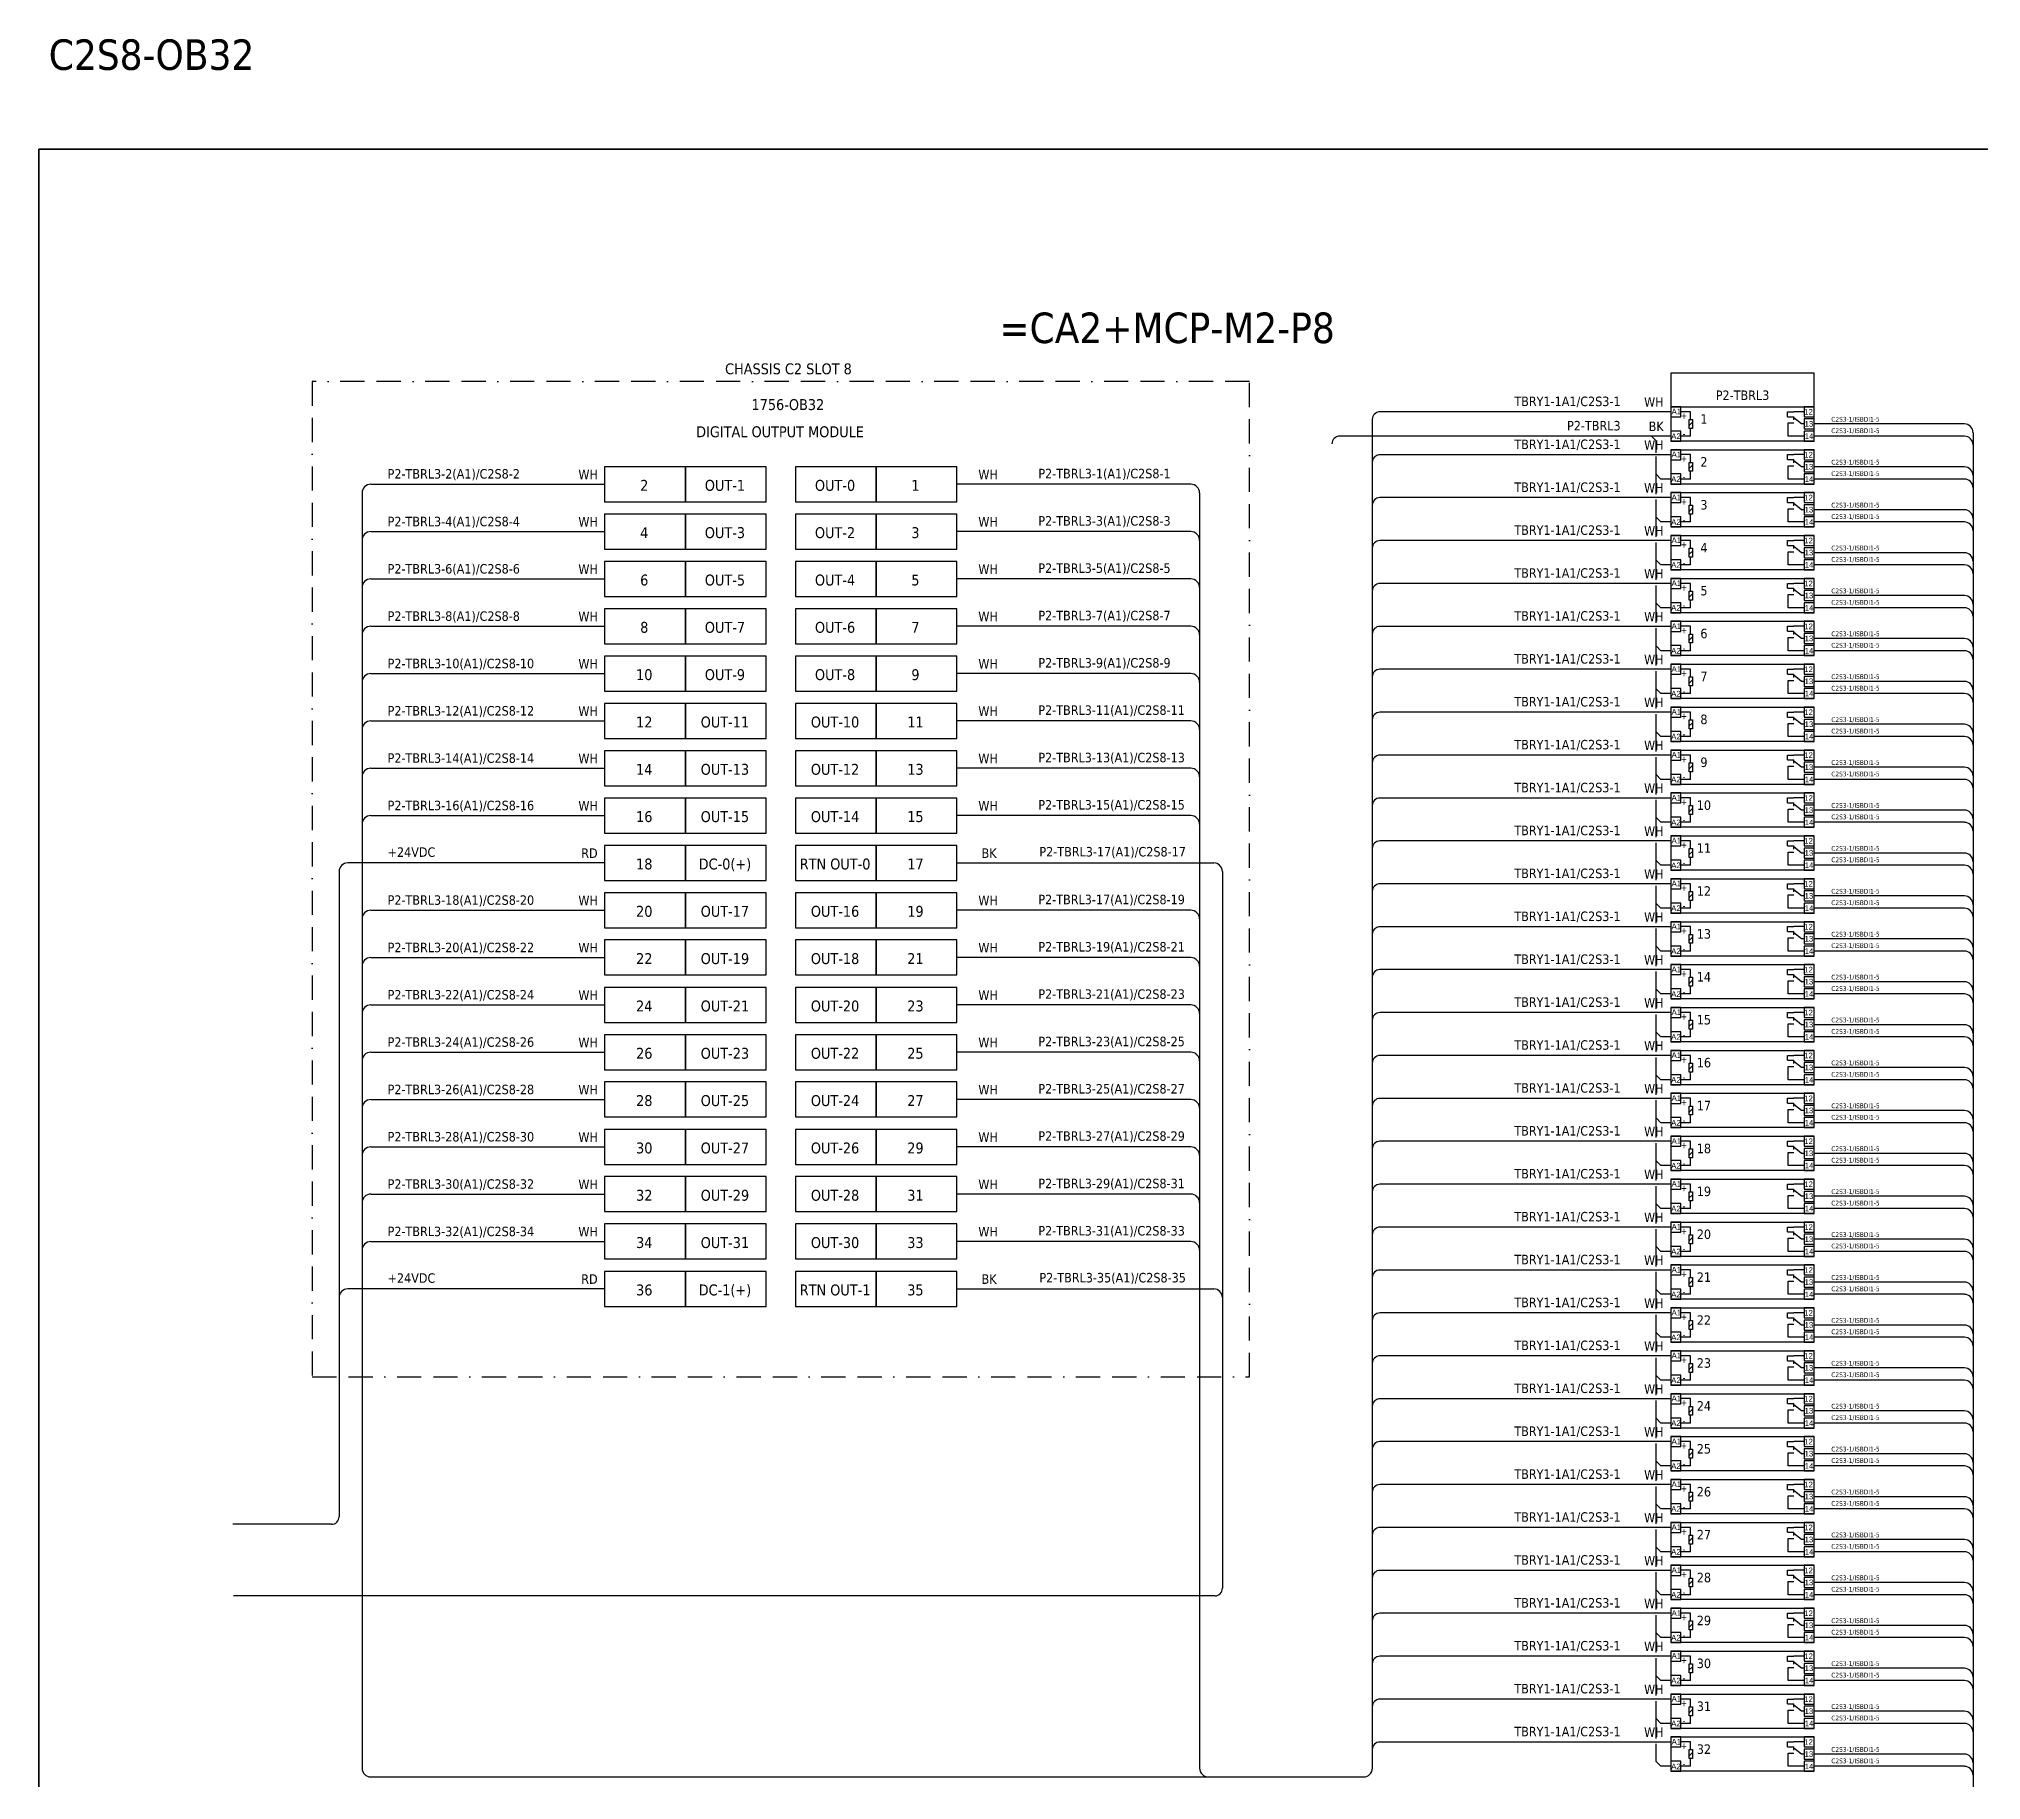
# Model space of a CAD drawing. Header units: millimetres. Extents: x 0 to 54213, y -3004 to 2820.
# Drawn here: x 33546 to 35584, y -2010 to -184 of the extents above; entities that cross this region are included whole.
import ezdxf
from ezdxf.enums import TextEntityAlignment as Align

# ---------------------------------------------------------------- set-up
doc = ezdxf.new("R2010")
doc.units = ezdxf.units.MM
doc.linetypes.add('BORDERX2', pattern=[88.9, 25.4, -12.7, 25.4, -12.7, 0, -12.7])
doc.layers.add('HELPPOINT', color=7, linetype='Continuous')
doc.layers.add('x01001-FrameArea', color=2, linetype='BORDERX2')
doc.layers.add('IE-EQUIP', color=253, linetype='Continuous', lineweight=25)
doc.layers.add('IE-WIRE', color=7, linetype='Continuous', lineweight=25)
doc.styles.get("Standard").update_dxf_attribs({"font": 'arial.ttf'})
doc.styles.add('Tahoma', font='')
doc.styles.get('Tahoma').set_extended_font_data('Tahoma')

# ---------------------------------------------------------------- blocks, each defined once
blk = doc.blocks.new('xRY-SPDT-12')
at = {"color": 1, "ltscale": 25.4}
for p, q in [((0, 0), (0, -10.5)), ((10.4, 0), (0, 0)), ((0, 0), (150.3, 0)), ((0, 0), (0, -36)), ((10.4, -10.5), (10.4, 0)), ((140, 0), (140, -10.5)), ((150.3, 0), (140, 0)), ((150.3, -36), (150.3, 0)), ((150.3, -10.5), (150.3, 0)), ((150.3, -36), (150.3, 0)), ((0, -10.5), (10.4, -10.5)), ((20.7, -5.2), (10.4, -5.2)), ((22.8, -16.3), (19.4, -19.7)), ((20.7, -13.3), (20.7, -5.2)), ((122.2, -10.4), (122.2, -5.2)), ((122.2, -5.2), (128.9, -5.2)), ((122.2, -10.4), (128.9, -10.4)), ((123.2, -30.8), (123.2, -17)), ((123.2, -17), (128.9, -17)), ((140, -5.2), (128.9, -5.2)), ((128.9, -13.8), (128.9, -10.4)), ((136.9, -18), (128.9, -11.6)), ((140, -18), (136.9, -18)), ((140, -10.5), (150.3, -10.5)), ((140, -12.8), (140, -23.3)), ((150.3, -12.8), (140, -12.8)), ((150.3, -23.3), (150.3, -12.8)), ((0, -25.5), (0, -36)), ((10.4, -25.5), (0, -25.5)), ((0, -36), (10.4, -36)), ((150.3, -36), (0, -36)), ((10.4, -36), (10.4, -25.5)), ((20.7, -30.8), (10.4, -30.8)), ((20.7, -30.8), (20.7, -22.7)), ((140, -30.8), (123.2, -30.8)), ((140, -23.3), (150.3, -23.3)), ((140, -25.5), (140, -36)), ((150.3, -25.5), (140, -25.5)), ((140, -36), (150.3, -36)), ((150.3, -36), (150.3, -25.5))]:
    blk.add_line(p, q, dxfattribs=at)
blk.add_lwpolyline([(22.8, -22.7), (19.4, -22.7), (19.4, -13.3), (22.8, -13.3)], close=True, dxfattribs=at)
at = {"color": 1}
for s, p in [('A1', (5.8, -5)), ('12', (144.4, -5.3)), ('13', (144.8, -17.9)), ('A2', (5.4, -30.9)), ('14', (145, -30.8))]:
    blk.add_text(s, height=5.91, dxfattribs=at).set_placement(p, align=Align.MIDDLE_CENTER)
at = {"color": 1, "style": 'Tahoma'}
for s, p in [('+', (13.9, -9.3)), ('+', (13.9, -9.3)), ('-', (13.9, -28.2))]:
    blk.add_text(s, height=6.84, dxfattribs=at).set_placement(p, align=Align.MIDDLE_CENTER)
blk = doc.blocks.new('*U63')
at = {"layer": 'x01001-FrameArea'}
blk.add_blockref('xRY-SPDT-12', (-75.2, 18), dxfattribs=at)
blk = doc.blocks.new('*U62')
at = {"layer": 'x01001-FrameArea', "color": 0, "linetype": 'ByBlock', "lineweight": -2, "transparency": 16777216}
for p in [(0, 0), (0, -45), (0, -90), (0, -135), (0, -180), (0, -225), (0, -270), (0, -315), (0, -360), (0, -405), (0, -450), (0, -495), (0, -540), (0, -585), (0, -630), (0, -675), (0, -720), (0, -765), (0, -810), (0, -855), (0, -900), (0, -945), (0, -990), (0, -1035), (0, -1080), (0, -1125), (0, -1170), (0, -1215), (0, -1260), (0, -1305), (0, -1350), (0, -1395)]:
    blk.add_blockref('*U63', p, dxfattribs=at)
blk = doc.blocks.new('*U66')
at = {"color": 4, "style": 'Tahoma'}
for s, height, p in [('TBRY1-1A1/C2S3-1', 9.949, (36.2, -4.1)), ('WH', 9.95, (81.3, -4.8))]:
    blk.add_text(s, height=height, dxfattribs=at).set_placement(p, align=Align.RIGHT)
blk = doc.blocks.new('*U65')
at = {"layer": 'x01001-FrameArea', "color": 0, "linetype": 'ByBlock', "lineweight": -2, "transparency": 16777216}
for p in [(0, 0), (0, -45), (0, -90), (0, -135), (0, -180), (0, -225), (0, -270), (0, -315), (0, -360), (0, -405), (0, -450), (0, -495), (0, -540), (0, -585), (0, -630), (0, -675), (0, -720), (0, -765), (0, -810), (0, -855), (0, -900), (0, -945), (0, -990), (0, -1035), (0, -1080), (0, -1125), (0, -1170), (0, -1215), (0, -1260), (0, -1305), (0, -1350), (0, -1395)]:
    blk.add_blockref('*U66', p, dxfattribs=at)
blk = doc.blocks.new('*U68')
at = {"layer": 'IE-WIRE', "color": 4, "ltscale": 25.4}
for p, q in [((74.2, 7.2), (-83.4, 7.2)), ((74.2, -5.6), (-83.4, -5.6))]:
    blk.add_line(p, q, dxfattribs=at)
for centre in [(74.2, -2), (74.2, -14.8)]:
    blk.add_arc(centre, 9.17, 0, 90, dxfattribs=at)
at = {"color": 4, "style": 'Tahoma'}
for p in [(-65.4, 9.6), (-65.4, -2.4)]:
    blk.add_text('C2S3-1/ISBDI1-5', height=4.974, dxfattribs=at).set_placement(p)
blk = doc.blocks.new('*U67')
at = {"layer": 'x01001-FrameArea', "color": 0, "linetype": 'ByBlock', "lineweight": -2, "transparency": 16777216}
for p in [(0, 0), (0, -45), (0, -90), (0, -135), (0, -180), (0, -225), (0, -270), (0, -315), (0, -360), (0, -405), (0, -450), (0, -495), (0, -540), (0, -585), (0, -630), (0, -675), (0, -720), (0, -765), (0, -810), (0, -855), (0, -900), (0, -945), (0, -990), (0, -1035), (0, -1080), (0, -1125), (0, -1170), (0, -1215), (0, -1260), (0, -1305), (0, -1350), (0, -1395)]:
    blk.add_blockref('*U68', p, dxfattribs=at)

msp = doc.modelspace()

# ---------------------------------------------------------------- linework, layer by layer
for p, q in [((35237.7, -601), (35242.7, -606)), ((35242.7, -618.5), (35242.7, -606)), ((35242.7, -661.7), (35242.7, -622.5)), ((35247.7, -646), (35242.7, -641)), ((35258.1, -646), (35247.7, -646)), ((35242.7, -706.7), (35242.7, -667.5)), ((35247.7, -691), (35242.7, -686)), ((35258.1, -691), (35247.7, -691)), ((35242.7, -751.7), (35242.7, -712.5)), ((35247.7, -736), (35242.7, -731)), ((35258.1, -736), (35247.7, -736)), ((35242.7, -796.7), (35242.7, -757.5)), ((35247.7, -781), (35242.7, -776)), ((35258.1, -781), (35247.7, -781)), ((35242.7, -841.7), (35242.7, -802.5)), ((35247.7, -826), (35242.7, -821)), ((35258.1, -826), (35247.7, -826)), ((35242.7, -886.7), (35242.7, -847.5)), ((35247.7, -871), (35242.7, -866)), ((35258.1, -871), (35247.7, -871)), ((35242.7, -931.7), (35242.7, -892.5)), ((35247.7, -916), (35242.7, -911)), ((35258.1, -916), (35247.7, -916)), ((35242.7, -976.7), (35242.7, -937.5)), ((35247.7, -961), (35242.7, -956)), ((35258.1, -961), (35247.7, -961)), ((35242.7, -1021.7), (35242.7, -982.5)), ((35247.7, -1006), (35242.7, -1001)), ((35258.1, -1006), (35247.7, -1006)), ((35242.7, -1066.7), (35242.7, -1027.5)), ((35247.7, -1051), (35242.7, -1046)), ((35258.1, -1051), (35247.7, -1051)), ((35242.7, -1111.7), (35242.7, -1072.5)), ((35247.7, -1096), (35242.7, -1091)), ((35258.1, -1096), (35247.7, -1096)), ((35242.7, -1156.7), (35242.7, -1117.5)), ((35247.7, -1141), (35242.7, -1136)), ((35258.1, -1141), (35247.7, -1141)), ((35242.7, -1201.7), (35242.7, -1162.5)), ((35247.7, -1186), (35242.7, -1181)), ((35258.1, -1186), (35247.7, -1186)), ((35242.7, -1246.7), (35242.7, -1207.5)), ((35247.7, -1231), (35242.7, -1226)), ((35258.1, -1231), (35247.7, -1231)), ((35242.7, -1291.7), (35242.7, -1252.5)), ((35247.7, -1276), (35242.7, -1271)), ((35258.1, -1276), (35247.7, -1276)), ((35242.7, -1336.7), (35242.7, -1297.5)), ((35247.7, -1321), (35242.7, -1316)), ((35258.1, -1321), (35247.7, -1321)), ((35242.7, -1381.7), (35242.7, -1342.5)), ((35247.7, -1366), (35242.7, -1361)), ((35258.1, -1366), (35247.7, -1366)), ((35242.7, -1426.7), (35242.7, -1387.5)), ((35247.7, -1411), (35242.7, -1406)), ((35258.1, -1411), (35247.7, -1411)), ((35242.7, -1471.7), (35242.7, -1432.5)), ((35247.7, -1456), (35242.7, -1451)), ((35258.1, -1456), (35247.7, -1456)), ((35242.7, -1516.7), (35242.7, -1477.5)), ((35247.7, -1501), (35242.7, -1496)), ((35258.1, -1501), (35247.7, -1501)), ((35242.7, -1561.7), (35242.7, -1522.5)), ((35247.7, -1546), (35242.7, -1541)), ((35258.1, -1546), (35247.7, -1546)), ((35242.7, -1606.7), (35242.7, -1567.5)), ((35247.7, -1591), (35242.7, -1586)), ((35258.1, -1591), (35247.7, -1591)), ((35242.7, -1651.7), (35242.7, -1612.5)), ((35247.7, -1636), (35242.7, -1631)), ((35258.1, -1636), (35247.7, -1636)), ((35242.7, -1696.7), (35242.7, -1657.5)), ((35247.7, -1681), (35242.7, -1676)), ((35258.1, -1681), (35247.7, -1681)), ((35242.7, -1741.7), (35242.7, -1702.5)), ((35247.7, -1726), (35242.7, -1721)), ((35258.1, -1726), (35247.7, -1726)), ((35242.7, -1786.7), (35242.7, -1747.5)), ((35247.7, -1771), (35242.7, -1766)), ((35258.1, -1771), (35247.7, -1771)), ((35242.7, -1831.7), (35242.7, -1792.5)), ((35247.7, -1816), (35242.7, -1811)), ((35258.1, -1816), (35247.7, -1816)), ((35242.7, -1876.7), (35242.7, -1837.5)), ((35247.7, -1861), (35242.7, -1856)), ((35258.1, -1861), (35247.7, -1861)), ((35242.7, -1921.7), (35242.7, -1882.5)), ((35247.7, -1906), (35242.7, -1901)), ((35258.1, -1906), (35247.7, -1906)), ((35242.7, -1966.7), (35242.7, -1927.5)), ((35247.7, -1951), (35242.7, -1946)), ((35258.1, -1951), (35247.7, -1951)), ((35242.7, -1991), (35242.7, -1972.5)), ((35247.7, -1996), (35242.7, -1991)), ((35258.1, -1996), (35247.7, -1996))]:
    msp.add_line(p, q)
at = {"color": 1, "ltscale": 25.4}
for p, q in [((33861.3, -1057.7), (33861.3, -1734.2)), ((34139.8, -1048.5), (33870.4, -1048.5))]:
    msp.add_line(p, q, dxfattribs=at)
at = {"color": 4, "ltscale": 25.4}
msp.add_lwpolyline([(35258.1, -570.2), (35408.4, -570.2), (35408.4, -535), (35258.1, -535)], close=True, dxfattribs=at)
at = {"color": 1, "ltscale": 25.4}
msp.add_arc((33870.4, -1057.7), 9.14, 90, 180, dxfattribs=at)
at = {"layer": 'HELPPOINT', "color": 4, "lineweight": 35}
for p, q in [((33546.4, -3004.2), (33546.4, -300)), ((33546.4, -300), (37439.7, -300)), ((33546.4, -3004.2), (33546.4, -300)), ((33546.4, -300), (37439.7, -300))]:
    msp.add_line(p, q, dxfattribs=at)
at = {"layer": 'IE-EQUIP', "linetype": 'Continuous', "ltscale": 25.4}
for points in [[(34139.8, -669.8), (34224.5, -669.8), (34224.5, -633.1), (34139.8, -633.1)], [(34224.5, -669.8), (34309.1, -669.8), (34309.1, -633.1), (34224.5, -633.1)], [(34340, -669.8), (34424.6, -669.8), (34424.6, -633.1), (34340, -633.1)], [(34424.6, -669.8), (34509.3, -669.8), (34509.3, -633.1), (34424.6, -633.1)], [(34139.8, -719.4), (34224.5, -719.4), (34224.5, -682.7), (34139.8, -682.7)], [(34224.5, -719.4), (34309.1, -719.4), (34309.1, -682.7), (34224.5, -682.7)], [(34340, -719.4), (34424.6, -719.4), (34424.6, -682.7), (34340, -682.7)], [(34424.6, -719.4), (34509.3, -719.4), (34509.3, -682.7), (34424.6, -682.7)], [(34139.8, -769.1), (34224.5, -769.1), (34224.5, -732.4), (34139.8, -732.4)], [(34224.5, -769.1), (34309.1, -769.1), (34309.1, -732.4), (34224.5, -732.4)], [(34340, -769.1), (34424.6, -769.1), (34424.6, -732.4), (34340, -732.4)], [(34424.6, -769.1), (34509.3, -769.1), (34509.3, -732.4), (34424.6, -732.4)], [(34139.8, -818.7), (34224.5, -818.7), (34224.5, -782), (34139.8, -782)], [(34224.5, -818.7), (34309.1, -818.7), (34309.1, -782), (34224.5, -782)], [(34340, -818.7), (34424.6, -818.7), (34424.6, -782), (34340, -782)], [(34424.6, -818.7), (34509.3, -818.7), (34509.3, -782), (34424.6, -782)], [(34139.8, -868.3), (34224.5, -868.3), (34224.5, -831.6), (34139.8, -831.6)], [(34224.5, -868.3), (34309.1, -868.3), (34309.1, -831.6), (34224.5, -831.6)], [(34340, -868.3), (34424.6, -868.3), (34424.6, -831.6), (34340, -831.6)], [(34424.6, -868.3), (34509.3, -868.3), (34509.3, -831.6), (34424.6, -831.6)], [(34139.8, -918), (34224.5, -918), (34224.5, -881.3), (34139.8, -881.3)], [(34224.5, -918), (34309.1, -918), (34309.1, -881.3), (34224.5, -881.3)], [(34340, -918), (34424.6, -918), (34424.6, -881.3), (34340, -881.3)], [(34424.6, -918), (34509.3, -918), (34509.3, -881.3), (34424.6, -881.3)], [(34139.8, -967.6), (34224.5, -967.6), (34224.5, -930.9), (34139.8, -930.9)], [(34224.5, -967.6), (34309.1, -967.6), (34309.1, -930.9), (34224.5, -930.9)], [(34340, -967.6), (34424.6, -967.6), (34424.6, -930.9), (34340, -930.9)], [(34424.6, -967.6), (34509.3, -967.6), (34509.3, -930.9), (34424.6, -930.9)], [(34139.8, -1017.2), (34224.5, -1017.2), (34224.5, -980.5), (34139.8, -980.5)], [(34224.5, -1017.2), (34309.1, -1017.2), (34309.1, -980.5), (34224.5, -980.5)], [(34340, -1017.2), (34424.6, -1017.2), (34424.6, -980.5), (34340, -980.5)], [(34424.6, -1017.2), (34509.3, -1017.2), (34509.3, -980.5), (34424.6, -980.5)], [(34139.8, -1066.9), (34224.5, -1066.9), (34224.5, -1030.2), (34139.8, -1030.2)], [(34224.5, -1066.9), (34309.1, -1066.9), (34309.1, -1030.2), (34224.5, -1030.2)], [(34340, -1066.9), (34424.6, -1066.9), (34424.6, -1030.2), (34340, -1030.2)], [(34424.6, -1066.9), (34509.3, -1066.9), (34509.3, -1030.2), (34424.6, -1030.2)], [(34139.8, -1116.5), (34224.5, -1116.5), (34224.5, -1079.8), (34139.8, -1079.8)], [(34224.5, -1116.5), (34309.1, -1116.5), (34309.1, -1079.8), (34224.5, -1079.8)], [(34340, -1116.5), (34424.6, -1116.5), (34424.6, -1079.8), (34340, -1079.8)], [(34424.6, -1116.5), (34509.3, -1116.5), (34509.3, -1079.8), (34424.6, -1079.8)], [(34139.8, -1166.1), (34224.5, -1166.1), (34224.5, -1129.4), (34139.8, -1129.4)], [(34224.5, -1166.1), (34309.1, -1166.1), (34309.1, -1129.4), (34224.5, -1129.4)], [(34340, -1166.1), (34424.6, -1166.1), (34424.6, -1129.4), (34340, -1129.4)], [(34424.6, -1166.1), (34509.3, -1166.1), (34509.3, -1129.4), (34424.6, -1129.4)], [(34139.8, -1215.8), (34224.5, -1215.8), (34224.5, -1179.1), (34139.8, -1179.1)], [(34224.5, -1215.8), (34309.1, -1215.8), (34309.1, -1179.1), (34224.5, -1179.1)], [(34340, -1215.8), (34424.6, -1215.8), (34424.6, -1179.1), (34340, -1179.1)], [(34424.6, -1215.8), (34509.3, -1215.8), (34509.3, -1179.1), (34424.6, -1179.1)], [(34139.8, -1265.4), (34224.5, -1265.4), (34224.5, -1228.7), (34139.8, -1228.7)], [(34224.5, -1265.4), (34309.1, -1265.4), (34309.1, -1228.7), (34224.5, -1228.7)], [(34340, -1265.4), (34424.6, -1265.4), (34424.6, -1228.7), (34340, -1228.7)], [(34424.6, -1265.4), (34509.3, -1265.4), (34509.3, -1228.7), (34424.6, -1228.7)], [(34139.8, -1315), (34224.5, -1315), (34224.5, -1278.3), (34139.8, -1278.3)], [(34224.5, -1315), (34309.1, -1315), (34309.1, -1278.3), (34224.5, -1278.3)], [(34340, -1315), (34424.6, -1315), (34424.6, -1278.3), (34340, -1278.3)], [(34424.6, -1315), (34509.3, -1315), (34509.3, -1278.3), (34424.6, -1278.3)], [(34139.8, -1364.7), (34224.5, -1364.7), (34224.5, -1328), (34139.8, -1328)], [(34224.5, -1364.7), (34309.1, -1364.7), (34309.1, -1328), (34224.5, -1328)], [(34340, -1364.7), (34424.6, -1364.7), (34424.6, -1328), (34340, -1328)], [(34424.6, -1364.7), (34509.3, -1364.7), (34509.3, -1328), (34424.6, -1328)], [(34139.8, -1414.3), (34224.5, -1414.3), (34224.5, -1377.6), (34139.8, -1377.6)], [(34224.5, -1414.3), (34309.1, -1414.3), (34309.1, -1377.6), (34224.5, -1377.6)], [(34340, -1414.3), (34424.6, -1414.3), (34424.6, -1377.6), (34340, -1377.6)], [(34424.6, -1414.3), (34509.3, -1414.3), (34509.3, -1377.6), (34424.6, -1377.6)], [(34139.8, -1463.9), (34224.5, -1463.9), (34224.5, -1427.2), (34139.8, -1427.2)], [(34224.5, -1463.9), (34309.1, -1463.9), (34309.1, -1427.2), (34224.5, -1427.2)], [(34340, -1463.9), (34424.6, -1463.9), (34424.6, -1427.2), (34340, -1427.2)], [(34424.6, -1463.9), (34509.3, -1463.9), (34509.3, -1427.2), (34424.6, -1427.2)], [(34139.8, -1513.6), (34224.5, -1513.6), (34224.5, -1476.9), (34139.8, -1476.9)], [(34224.5, -1513.6), (34309.1, -1513.6), (34309.1, -1476.9), (34224.5, -1476.9)], [(34340, -1513.6), (34424.6, -1513.6), (34424.6, -1476.9), (34340, -1476.9)], [(34424.6, -1513.6), (34509.3, -1513.6), (34509.3, -1476.9), (34424.6, -1476.9)]]:
    msp.add_lwpolyline(points, close=True, dxfattribs=at)
at = {"layer": 'IE-WIRE', "color": 4, "ltscale": 25.4}
for p, q in [((34945, -583.5), (34945, -1997.9)), ((35258.1, -575.5), (34953, -575.5)), ((35575.2, -597.4), (35575.2, -2077)), ((35258.1, -620.5), (34953, -620.5)), ((33894.6, -651.5), (34139.8, -651.5)), ((34754.6, -651.5), (34509.3, -651.5)), ((33885.4, -660.6), (33885.4, -1997.9)), ((34763.7, -660.6), (34763.7, -1997.9)), ((35258.1, -665.5), (34953, -665.5)), ((33894.6, -701.1), (34139.8, -701.1)), ((34754.6, -701.1), (34509.3, -701.1)), ((35258.1, -710.5), (34953, -710.5)), ((33894.6, -750.7), (34139.8, -750.7)), ((34754.6, -750.7), (34509.3, -750.7)), ((35258.1, -755.5), (34953, -755.5)), ((33894.6, -800.4), (34139.8, -800.4)), ((34754.6, -800.4), (34509.3, -800.4)), ((35258.1, -800.5), (34953, -800.5)), ((33894.6, -850), (34139.8, -850)), ((34754.6, -850), (34509.3, -850)), ((35258.1, -845.5), (34953, -845.5)), ((35258.1, -890.5), (34953, -890.5)), ((33894.6, -899.6), (34139.8, -899.6)), ((34754.6, -899.6), (34509.3, -899.6)), ((35258.1, -935.5), (34953, -935.5)), ((33894.6, -949.3), (34139.8, -949.3)), ((34754.6, -949.3), (34509.3, -949.3)), ((35258.1, -980.5), (34953, -980.5)), ((33894.6, -998.9), (34139.8, -998.9)), ((34754.6, -998.9), (34509.3, -998.9)), ((35258.1, -1025.5), (34953, -1025.5)), ((35258.1, -1070.5), (34953, -1070.5)), ((33894.6, -1098.2), (34139.8, -1098.2)), ((34754.6, -1098.2), (34509.3, -1098.2)), ((35258.1, -1115.5), (34953, -1115.5)), ((33894.6, -1147.8), (34139.8, -1147.8)), ((34754.6, -1147.8), (34509.3, -1147.8)), ((35258.1, -1160.5), (34953, -1160.5)), ((33894.6, -1197.4), (34139.8, -1197.4)), ((34754.6, -1197.4), (34509.3, -1197.4)), ((35258.1, -1205.5), (34953, -1205.5)), ((33894.6, -1247.1), (34139.8, -1247.1)), ((34754.6, -1247.1), (34509.3, -1247.1)), ((35258.1, -1250.5), (34953, -1250.5)), ((33894.6, -1296.7), (34139.8, -1296.7)), ((34754.6, -1296.7), (34509.3, -1296.7)), ((35258.1, -1295.5), (34953, -1295.5)), ((35258.1, -1340.5), (34953, -1340.5)), ((33894.6, -1346.3), (34139.8, -1346.3)), ((34754.6, -1346.3), (34509.3, -1346.3)), ((33894.6, -1396), (34139.8, -1396)), ((34754.6, -1396), (34509.3, -1396)), ((35258.1, -1385.5), (34953, -1385.5)), ((33894.6, -1445.6), (34139.8, -1445.6)), ((34754.6, -1445.6), (34509.3, -1445.6)), ((35258.1, -1430.5), (34953, -1430.5)), ((35258.1, -1475.5), (34953, -1475.5)), ((35258.1, -1520.5), (34953, -1520.5)), ((35258.1, -1565.5), (34953, -1565.5)), ((35258.1, -1610.5), (34953, -1610.5)), ((35258.1, -1655.5), (34953, -1655.5)), ((35258.1, -1700.5), (34953, -1700.5)), ((35258.1, -1745.5), (34953, -1745.5)), ((35258.1, -1790.5), (34953, -1790.5)), ((35258.1, -1835.5), (34953, -1835.5)), ((35258.1, -1880.5), (34953, -1880.5)), ((35258.1, -1925.5), (34953, -1925.5)), ((35258.1, -1970.5), (34953, -1970.5))]:
    msp.add_line(p, q, dxfattribs=at)
at = {"layer": 'IE-WIRE', "ltscale": 25.4}
msp.add_line((35258.1, -601), (34910.7, -601), dxfattribs=at)
at = {"layer": 'IE-WIRE', "color": 7, "ltscale": 25.4}
for p, q in [((34509.3, -1048.5), (34778.7, -1048.5)), ((34787.8, -1057.7), (34787.8, -1809.3)), ((34509.3, -1495.2), (34778.7, -1495.2)), ((34779.8, -1817.3), (33750.5, -1817.3))]:
    msp.add_line(p, q, dxfattribs=at)
at = {"layer": 'IE-WIRE', "color": 1, "ltscale": 25.4}
for p, q in [((34139.8, -1495.2), (33870.4, -1495.2)), ((33853.3, -1742.2), (33749.8, -1742.2))]:
    msp.add_line(p, q, dxfattribs=at)
at = {"layer": 'IE-WIRE', "color": 4}
msp.add_line((33894.5, -2007), (34935.9, -2007), dxfattribs=at)
at = {"layer": 'IE-WIRE', "color": 4, "ltscale": 25.4}
for centre, radius, start, end in [((34953, -583.5), 8, 90, 180), ((34953, -628.5), 8, 90, 180), ((33894.6, -660.6), 9.17, 90, 180), ((34754.6, -660.6), 9.17, 0, 90), ((34953, -673.5), 8, 90, 180), ((33894.6, -710.3), 9.17, 90, 180), ((34754.6, -710.3), 9.17, 0, 90), ((34953, -718.5), 8, 90, 180), ((33894.6, -759.9), 9.17, 90, 180), ((34754.6, -759.9), 9.17, 0, 90), ((34953, -763.5), 8, 90, 180), ((33894.6, -809.5), 9.17, 90, 180), ((34754.6, -809.5), 9.17, 0, 90), ((34953, -808.5), 8, 90, 180), ((33894.6, -859.2), 9.17, 90, 180), ((34754.6, -859.2), 9.17, 0, 90), ((34953, -853.5), 8, 90, 180), ((34953, -898.5), 8, 90, 180), ((33894.6, -908.8), 9.17, 90, 180), ((34754.6, -908.8), 9.17, 0, 90), ((34953, -943.5), 8, 90, 180), ((33894.6, -958.4), 9.17, 90, 180), ((34754.6, -958.4), 9.17, 0, 90), ((34953, -988.5), 8, 90, 180), ((33894.6, -1008.1), 9.17, 90, 180), ((34754.6, -1008.1), 9.17, 0, 90), ((34953, -1033.5), 8, 90, 180), ((34953, -1078.5), 8, 90, 180), ((33894.6, -1107.3), 9.17, 90, 180), ((34754.6, -1107.3), 9.17, 0, 90), ((34953, -1123.5), 8, 90, 180), ((33894.6, -1157), 9.17, 90, 180), ((34754.6, -1157), 9.17, 0, 90), ((34953, -1168.5), 8, 90, 180), ((33894.6, -1206.6), 9.17, 90, 180), ((34754.6, -1206.6), 9.17, 0, 90), ((34953, -1213.5), 8, 90, 180), ((33894.6, -1256.2), 9.17, 90, 180), ((34754.6, -1256.2), 9.17, 0, 90), ((34953, -1258.5), 8, 90, 180), ((33894.6, -1305.9), 9.17, 90, 180), ((34754.6, -1305.9), 9.17, 0, 90), ((34953, -1303.5), 8, 90, 180), ((34953, -1348.5), 8, 90, 180), ((33894.6, -1355.5), 9.17, 90, 180), ((34754.6, -1355.5), 9.17, 0, 90), ((33894.6, -1405.1), 9.17, 90, 180), ((34754.6, -1405.1), 9.17, 0, 90), ((34953, -1393.5), 8, 90, 180), ((33894.6, -1454.8), 9.17, 90, 180), ((34754.6, -1454.8), 9.17, 0, 90), ((34953, -1438.5), 8, 90, 180), ((34953, -1483.5), 8, 90, 180), ((34953, -1528.5), 8, 90, 180), ((34953, -1573.5), 8, 90, 180), ((34953, -1618.5), 8, 90, 180), ((34953, -1663.5), 8, 90, 180), ((34953, -1708.5), 8, 90, 180), ((34953, -1753.5), 8, 90, 180), ((34953, -1798.5), 8, 90, 180), ((34953, -1843.5), 8, 90, 180), ((34953, -1888.5), 8, 90, 180), ((34953, -1933.5), 8, 90, 180), ((34953, -1978.5), 8, 90, 180)]:
    msp.add_arc(centre, radius, start, end, dxfattribs=at)
at = {"layer": 'IE-WIRE', "ltscale": 25.4}
msp.add_arc((34910.7, -609), 8, 90, 180, dxfattribs=at)
at = {"layer": 'IE-WIRE', "color": 7, "ltscale": 25.4}
for centre, radius, start, end in [((34778.7, -1057.7), 9.14, 0, 90), ((34778.7, -1504.4), 9.14, 0, 90), ((34779.8, -1809.3), 8, 270, 0)]:
    msp.add_arc(centre, radius, start, end, dxfattribs=at)
at = {"layer": 'IE-WIRE', "color": 1, "ltscale": 25.4}
for centre, radius, start, end in [((33870.4, -1504.4), 9.14, 90, 180), ((33853.3, -1734.2), 8, 270, 0)]:
    msp.add_arc(centre, radius, start, end, dxfattribs=at)
at = {"layer": 'IE-WIRE', "color": 4}
for centre, start, end in [((33894.5, -1997.9), 180, 270), ((34772.9, -1997.9), 180, 270), ((34935.9, -1997.9), 270, 0)]:
    msp.add_arc(centre, 9.14, start, end, dxfattribs=at)
at = {"layer": 'x01001-FrameArea'}
msp.add_lwpolyline([(33833.1, -1587.6), (34816.1, -1587.6), (34816.1, -543.7), (33833.1, -543.7)], close=True, dxfattribs=at)

# ---------------------------------------------------------------- block references
for name, p in [('*U65', (35169.2, -565.4)), ('*U62', (35333.3, -588.2)), ('*U67', (35491.8, -595.4))]:
    msp.add_blockref(name, p, dxfattribs=at)

# ---------------------------------------------------------------- texts
at = {"color": 2, "style": 'Tahoma'}
msp.add_text('C2S8-OB32', height=32, dxfattribs=at).set_placement((33556.8, -216.9))
for s, height, p in [('=CA2+MCP-M2-P8', 32, (34729.8, -487.4)), ('CHASSIS C2 SLOT 8', 11.441, (34332.6, -530.4)), ('1756-OB32', 11.44, (34332, -567.9)), ('DIGITAL OUTPUT MODULE', 11.441, (34323.8, -596.4)), ('2', 11.4, (34181.4, -652.6)), ('OUT-1', 11.44, (34266, -652.6)), ('OUT-0', 11.44, (34381.5, -652.6)), ('1', 11.4, (34465.8, -652.6)), ('4', 11.4, (34181.4, -702.2)), ('OUT-3', 11.44, (34266, -702.2)), ('OUT-2', 11.44, (34381.5, -702.2)), ('3', 11.4, (34465.8, -702.2)), ('6', 11.4, (34181.4, -751.9)), ('OUT-5', 11.44, (34266, -751.9)), ('OUT-4', 11.44, (34381.5, -751.9)), ('5', 11.4, (34465.8, -751.9)), ('8', 11.4, (34181.4, -801.5)), ('OUT-7', 11.44, (34266, -801.5)), ('OUT-6', 11.44, (34381.5, -801.5)), ('7', 11.4, (34465.8, -801.5)), ('10', 11.44, (34181.4, -851.1)), ('OUT-9', 11.44, (34266, -851.1)), ('OUT-8', 11.44, (34381.5, -851.1)), ('9', 11.4, (34465.8, -851.1)), ('12', 11.44, (34181.4, -900.8)), ('OUT-11', 11.44, (34266, -900.8)), ('OUT-10', 11.44, (34381.5, -900.8)), ('11', 11.44, (34465.8, -900.8)), ('14', 11.44, (34181.4, -950.4)), ('OUT-13', 11.44, (34266, -950.4)), ('OUT-12', 11.44, (34381.5, -950.4)), ('13', 11.44, (34465.8, -950.4)), ('16', 11.44, (34181.4, -1000)), ('OUT-15', 11.44, (34266, -1000)), ('OUT-14', 11.44, (34381.5, -1000)), ('15', 11.44, (34465.8, -1000)), ('18', 11.44, (34181.4, -1049.7)), ('DC-0(+)', 11.44, (34266, -1049.7)), ('RTN OUT-0', 11.44, (34381.5, -1049.7)), ('17', 11.44, (34465.8, -1049.7)), ('20', 11.44, (34181.4, -1099.3)), ('OUT-17', 11.44, (34266, -1099.3)), ('OUT-16', 11.44, (34381.5, -1099.3)), ('19', 11.44, (34465.8, -1099.3)), ('22', 11.44, (34181.4, -1148.9)), ('OUT-19', 11.44, (34266, -1148.9)), ('OUT-18', 11.44, (34381.5, -1148.9)), ('21', 11.44, (34465.8, -1148.9)), ('24', 11.44, (34181.4, -1198.6)), ('OUT-21', 11.44, (34266, -1198.6)), ('OUT-20', 11.44, (34381.5, -1198.6)), ('23', 11.44, (34465.8, -1198.6)), ('26', 11.44, (34181.4, -1248.2)), ('OUT-23', 11.44, (34266, -1248.2)), ('OUT-22', 11.44, (34381.5, -1248.2)), ('25', 11.44, (34465.8, -1248.2)), ('28', 11.44, (34181.4, -1297.8)), ('OUT-25', 11.44, (34266, -1297.8)), ('OUT-24', 11.44, (34381.5, -1297.8)), ('27', 11.44, (34465.8, -1297.8)), ('30', 11.44, (34181.4, -1347.5)), ('OUT-27', 11.44, (34266, -1347.5)), ('OUT-26', 11.44, (34381.5, -1347.5)), ('29', 11.44, (34465.8, -1347.5)), ('32', 11.44, (34181.4, -1397.1)), ('OUT-29', 11.44, (34266, -1397.1)), ('OUT-28', 11.44, (34381.5, -1397.1)), ('31', 11.44, (34465.8, -1397.1)), ('34', 11.44, (34181.4, -1446.7)), ('OUT-31', 11.44, (34266, -1446.7)), ('OUT-30', 11.44, (34381.5, -1446.7)), ('33', 11.44, (34465.8, -1446.7)), ('36', 11.44, (34181.4, -1496.4)), ('DC-1(+)', 11.44, (34266, -1496.4)), ('RTN OUT-1', 11.44, (34381.5, -1496.4)), ('35', 11.44, (34465.8, -1496.4))]:
    msp.add_text(s, height=height, dxfattribs=at).set_placement(p, align=Align.MIDDLE_CENTER)
at = {"color": 4, "style": 'Tahoma'}
for s, p in [('P2-TBRL3', (35333.3, -558.1)), ('1', (35292.8, -583)), ('2', (35292.8, -628)), ('3', (35292.8, -673)), ('4', (35292.8, -718)), ('5', (35292.8, -763)), ('6', (35292.8, -808)), ('7', (35292.8, -853)), ('8', (35292.8, -898)), ('9', (35292.8, -943)), ('10', (35292.8, -988)), ('11', (35292.8, -1033)), ('12', (35292.8, -1078)), ('13', (35292.8, -1123)), ('14', (35292.8, -1168)), ('15', (35292.8, -1213)), ('16', (35292.8, -1258)), ('17', (35292.8, -1303)), ('18', (35292.8, -1348)), ('19', (35292.8, -1393)), ('20', (35292.8, -1438)), ('21', (35292.8, -1483)), ('22', (35292.8, -1528)), ('23', (35292.8, -1573)), ('24', (35292.8, -1618)), ('25', (35292.8, -1663)), ('26', (35292.8, -1708)), ('27', (35292.8, -1753)), ('28', (35292.8, -1798)), ('29', (35292.8, -1843)), ('30', (35292.8, -1888)), ('31', (35292.8, -1933)), ('32', (35292.8, -1978))]:
    msp.add_text(s, height=9.95, dxfattribs=at).set_placement(p, align=Align.MIDDLE_CENTER)
at = {"style": 'Tahoma'}
for s, p in [('P2-TBRL3', (35205.4, -595)), ('BK', (35250.6, -595.7))]:
    msp.add_text(s, height=9.95, dxfattribs=at).set_placement(p, align=Align.RIGHT)
at = {"color": 4, "style": 'Tahoma'}
for s, height, p in [('P2-TBRL3-2(A1)/C2S8-2', 9.949, (33912.2, -645.5)), ('WH', 9.95, (34112.3, -646.2)), ('WH', 9.95, (34531.8, -646.2)), ('P2-TBRL3-1(A1)/C2S8-1', 9.949, (34594.7, -645.2)), ('P2-TBRL3-4(A1)/C2S8-4', 9.949, (33912.2, -695.5)), ('WH', 9.95, (34112.3, -695.8)), ('WH', 9.95, (34531.8, -695.8)), ('P2-TBRL3-3(A1)/C2S8-3', 9.949, (34594.7, -694.8)), ('P2-TBRL3-6(A1)/C2S8-6', 9.949, (33912.2, -745.1)), ('WH', 9.95, (34112.3, -745.5)), ('WH', 9.95, (34531.8, -745.5)), ('P2-TBRL3-5(A1)/C2S8-5', 9.949, (34594.7, -744.4)), ('P2-TBRL3-8(A1)/C2S8-8', 9.949, (33912.2, -794.7)), ('WH', 9.95, (34112.3, -795.1)), ('WH', 9.95, (34531.8, -795.1)), ('P2-TBRL3-7(A1)/C2S8-7', 9.949, (34594.7, -794.1)), ('P2-TBRL3-10(A1)/C2S8-10', 9.949, (33912.2, -844.4)), ('WH', 9.95, (34112.3, -844.7)), ('WH', 9.95, (34531.8, -844.7)), ('P2-TBRL3-9(A1)/C2S8-9', 9.949, (34594.7, -843.7)), ('P2-TBRL3-12(A1)/C2S8-12', 9.949, (33912.2, -894)), ('WH', 9.95, (34112.3, -894.4)), ('WH', 9.95, (34531.8, -894.4)), ('P2-TBRL3-11(A1)/C2S8-11', 9.949, (34594.7, -893.3)), ('P2-TBRL3-14(A1)/C2S8-14', 9.949, (33912.2, -943.6)), ('WH', 9.95, (34112.3, -944)), ('WH', 9.95, (34531.8, -944)), ('P2-TBRL3-13(A1)/C2S8-13', 9.949, (34594.7, -943)), ('P2-TBRL3-16(A1)/C2S8-16', 9.949, (33912.2, -993.3)), ('WH', 9.95, (34112.3, -993.6)), ('WH', 9.95, (34531.8, -993.6)), ('P2-TBRL3-15(A1)/C2S8-15', 9.949, (34594.7, -992.6)), ('P2-TBRL3-18(A1)/C2S8-20', 9.949, (33912.2, -1092.5)), ('WH', 9.95, (34112.3, -1092.9)), ('WH', 9.95, (34531.8, -1092.9)), ('P2-TBRL3-17(A1)/C2S8-19', 9.949, (34594.7, -1091.9)), ('P2-TBRL3-20(A1)/C2S8-22', 9.949, (33912.2, -1142.2)), ('WH', 9.95, (34112.3, -1142.5)), ('WH', 9.95, (34531.8, -1142.5)), ('P2-TBRL3-19(A1)/C2S8-21', 9.949, (34594.7, -1141.5)), ('P2-TBRL3-22(A1)/C2S8-24', 9.949, (33912.2, -1191.8)), ('P2-TBRL3-21(A1)/C2S8-23', 9.949, (34594.7, -1191.1)), ('WH', 9.95, (34112.3, -1192.2)), ('WH', 9.95, (34531.8, -1192.2)), ('P2-TBRL3-24(A1)/C2S8-26', 9.949, (33912.2, -1241.4)), ('WH', 9.95, (34112.3, -1241.8)), ('WH', 9.95, (34531.8, -1241.8)), ('P2-TBRL3-23(A1)/C2S8-25', 9.949, (34594.7, -1240.8)), ('P2-TBRL3-26(A1)/C2S8-28', 9.949, (33912.2, -1291.1)), ('WH', 9.95, (34112.3, -1291.4)), ('WH', 9.95, (34531.8, -1291.4)), ('P2-TBRL3-25(A1)/C2S8-27', 9.949, (34594.7, -1290.4)), ('P2-TBRL3-28(A1)/C2S8-30', 9.949, (33912.2, -1340.7)), ('WH', 9.95, (34112.3, -1341.1)), ('WH', 9.95, (34531.8, -1341.1)), ('P2-TBRL3-27(A1)/C2S8-29', 9.949, (34594.7, -1340)), ('P2-TBRL3-30(A1)/C2S8-32', 9.949, (33912.2, -1390.3)), ('WH', 9.95, (34112.3, -1390.7)), ('WH', 9.95, (34531.8, -1390.7)), ('P2-TBRL3-29(A1)/C2S8-31', 9.949, (34594.7, -1389.7)), ('P2-TBRL3-32(A1)/C2S8-34', 9.949, (33912.2, -1440)), ('WH', 9.95, (34112.3, -1440.3)), ('WH', 9.95, (34531.8, -1440.3)), ('P2-TBRL3-31(A1)/C2S8-33', 9.949, (34594.7, -1439.3))]:
    msp.add_text(s, height=height, dxfattribs=at).set_placement(p)
at = {"color": 1, "style": 'Tahoma'}
for s, p in [('+24VDC', (33912.2, -1042.2)), ('RD', (34115.3, -1043.3)), ('+24VDC', (33912.2, -1488.9)), ('RD', (34115.3, -1490))]:
    msp.add_text(s, height=9.95, dxfattribs=at).set_placement(p)
at = {"color": 7, "style": 'Tahoma'}
for s, height, p in [('BK', 9.95, (34535.2, -1043.3)), ('P2-TBRL3-17(A1)/C2S8-17', 9.949, (34595.8, -1041.8)), ('BK', 9.95, (34535.2, -1490)), ('P2-TBRL3-35(A1)/C2S8-35', 9.949, (34595.8, -1488.5))]:
    msp.add_text(s, height=height, dxfattribs=at).set_placement(p)

doc.saveas('drawing.dxf')
